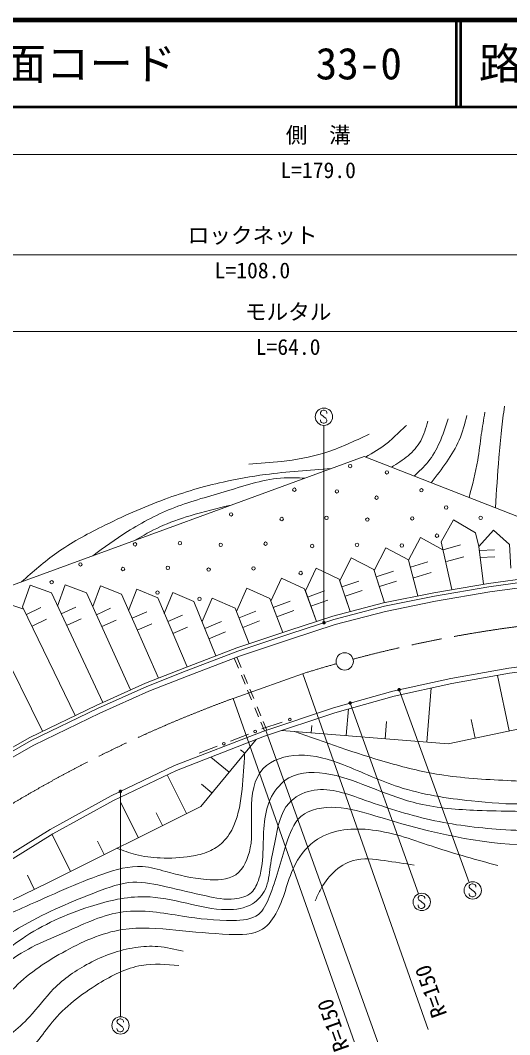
# Model space of a CAD drawing. Units: millimetres, scale not verified. Extents: x 40000 to 680000, y 20000 to 380000.
# Drawn here: x 127391 to 183950, y 262739 to 380000 of the extents above; entities that cross this region are included whole.
import ezdxf
from ezdxf.enums import TextEntityAlignment as Align

# ---------------------------------------------------------------- set-up
doc = ezdxf.new("R2010")
doc.units = ezdxf.units.MM
doc.header["$LTSCALE"] = 1000
doc.linetypes.add('CHAIN', pattern=[18.5, 12, -1.5, 3.5, -1.5])
for name, color, linetype, lineweight in [('M-BGD', 7, 'Continuous', 13), ('M-BMK', 2, 'CHAIN', 13), ('M-BMK-SRVR', 3, 'Continuous', 13), ('M-STR-HTXT', 7, 'Continuous', 13), ('M-STR-STR3', 7, 'Continuous', 13), ('M-STR-STRC', 7, 'Continuous', 13), ('M-TTL', 2, 'Continuous', 140), ('M-TTL-LINE', 7, 'Continuous', 50)]:
    doc.layers.add(name, color=color, linetype=linetype, lineweight=lineweight)
doc.layers.add('M-TTL-TXT', color=7, linetype='Continuous')
doc.styles.add('ＭＳ ゴシック', font='')
doc.styles.get('ＭＳ ゴシック').set_extended_font_data('MS Gothic')

# ---------------------------------------------------------------- blocks, each defined once
blk = doc.blocks.new('filled_dot')
at = {"color": 0, "linetype": 'Continuous', "lineweight": -2, "const_width": 1.25}
blk.add_lwpolyline([(-0.625, 0, 1), (0.625, 0, 1)], format="xyb", close=True, dxfattribs=at)

msp = doc.modelspace()

# ---------------------------------------------------------------- linework, layer by layer
at = {"layer": 'M-BGD'}
for p, q in [((126472, 314697), (167119, 329578)), ((167119, 329578), (192530, 319633)), ((177457, 322244), (176019, 319720)), ((177457, 322244), (179984, 320749)), ((173653, 320200), (172250, 317609)), ((173653, 320200), (176232, 318774)), ((179984, 320749), (180376, 319168)), ((182085, 321064), (180376, 319168)), ((182085, 321064), (183926, 319422)), ((169635, 319027), (168281, 316411)), ((169635, 319027), (172237, 317649)), ((176019, 319720), (177263, 314188)), ((176261, 318785), (178275, 319354)), ((180376, 319168), (180922, 314811)), ((183926, 319422), (184093, 316656)), ((165617, 317855), (164309, 315217)), ((165617, 317855), (168244, 316525)), ((176646, 317422), (178660, 317991)), ((180459, 318703), (182196, 318788)), ((180498, 317911), (182235, 317996)), ((161600, 316687), (160336, 314030)), ((161600, 316687), (164247, 315401)), ((172250, 317609), (173347, 313459)), ((172499, 316785), (174503, 317391)), ((157583, 315521), (156359, 312848)), ((157583, 315521), (160247, 314278)), ((168244, 316525), (169488, 312673)), ((168281, 316411), (169488, 312673)), ((168522, 315664), (170513, 316307)), ((172872, 315549), (174876, 316155)), ((181491, 314908), (186726, 315626)), ((128534, 314687), (127658, 312203)), ((128534, 314687), (130992, 313804)), ((132588, 314748), (131689, 312294)), ((132588, 314748), (135037, 313834)), ((136661, 314626), (135756, 312247)), ((136661, 314626), (139100, 313680)), ((153565, 314358), (152379, 311671)), ((153565, 314358), (156244, 313154)), ((160247, 314278), (161607, 310496)), ((164247, 315401), (165531, 311642)), ((164309, 315217), (165531, 311642)), ((164554, 314502), (166532, 315178)), ((168884, 314542), (170876, 315185)), ((175189, 313834), (181491, 314908)), ((175263, 313441), (181552, 314513)), ((181552, 314513), (186769, 315228)), ((181643, 313920), (186833, 314631)), ((130992, 313804), (136914, 301143)), ((135037, 313834), (140128, 302590)), ((139100, 313680), (143352, 303957)), ((140865, 314225), (139902, 311790)), ((140865, 314225), (143293, 313246)), ((143293, 313246), (146660, 305260)), ((145033, 313842), (144037, 311418)), ((145033, 313842), (147450, 312830)), ((149547, 313198), (148394, 310499)), ((149547, 313198), (152238, 312029)), ((156244, 313154), (157719, 309230)), ((160336, 314030), (161607, 310496)), ((160590, 313323), (162556, 314030)), ((164920, 313430), (166899, 314106)), ((169383, 312652), (175189, 313834)), ((169474, 312262), (175263, 313441)), ((175373, 312851), (181643, 313920)), ((124922, 312895), (127798, 311914)), ((127658, 312203), (133737, 299638)), ((128100, 311324), (129768, 312128)), ((132113, 311388), (133793, 312173)), ((136189, 311291), (137834, 312036)), ((147450, 312830), (149998, 306536)), ((152238, 312029), (153840, 307937)), ((156359, 312848), (157717, 309236)), ((156631, 312124), (158584, 312858)), ((160972, 312263), (162937, 312970)), ((163501, 311109), (169383, 312652)), ((163613, 310725), (169474, 312262)), ((169610, 311677), (175373, 312851)), ((128752, 309973), (130420, 310777)), ((132749, 310029), (134428, 310815)), ((140303, 310873), (142005, 311618)), ((144426, 310497), (146139, 311219)), ((152671, 310924), (154611, 311683)), ((157039, 311039), (158992, 311773)), ((158414, 309462), (163501, 311109)), ((163782, 310149), (169610, 311677)), ((123945, 309990), (129957, 297819)), ((136807, 309924), (138453, 310669)), ((140904, 309499), (142606, 310243)), ((145009, 309115), (146722, 309837)), ((148715, 309706), (150644, 310487)), ((153109, 309804), (155050, 310563)), ((158539, 309082), (163613, 310725)), ((158726, 308512), (163782, 310149)), ((149196, 308518), (151125, 309299)), ((152401, 307457), (158414, 309462)), ((152536, 307080), (158539, 309082)), ((152738, 306515), (158726, 308512)), ((146423, 305166), (152401, 307457)), ((146568, 304793), (152536, 307080)), ((146786, 304234), (152738, 306515)), ((152126, 306281), (152608, 305111)), ((152406, 306388), (152906, 305175)), ((183841, 305106), (191941, 306192)), ((141875, 303375), (146423, 305166)), ((177139, 303927), (183841, 305106)), ((183933, 304513), (191991, 305593)), ((142030, 303007), (146568, 304793)), ((142263, 302454), (146786, 304234)), ((152937, 304313), (153363, 303277)), ((153227, 304395), (153658, 303350)), ((170449, 302466), (177139, 303927)), ((177255, 303338), (183933, 304513)), ((182539, 304268), (183889, 297856)), ((136144, 300797), (141875, 303375)), ((136313, 300434), (142030, 303007)), ((153659, 302560), (154111, 301462)), ((153936, 302675), (154380, 301597)), ((170595, 301884), (177255, 303338)), ((174884, 302820), (174383, 296564)), ((136566, 299890), (142263, 302454)), ((163571, 300535), (170449, 302466)), ((163748, 299961), (170595, 301884)), ((128480, 297108), (136144, 300797)), ((128666, 296753), (136313, 300434)), ((154495, 300530), (154928, 299479)), ((154770, 300649), (155204, 299596)), ((155421, 297802), (163571, 300535)), ((165317, 300402), (165070, 297311)), ((128945, 296222), (136566, 299890)), ((155625, 297238), (163748, 299961)), ((179501, 299188), (179956, 297028)), ((155181, 298865), (155595, 297860)), ((155319, 298084), (157662, 298870)), ((155475, 298939), (155880, 297956)), ((157624, 297908), (176823, 296369)), ((161081, 298490), (161012, 297636)), ((169699, 298946), (169539, 296953)), ((176823, 296369), (189043, 298941)), ((119304, 291875), (128480, 297108)), ((119518, 291536), (128666, 296753)), ((145198, 293845), (155421, 297802)), ((145436, 293294), (155625, 297238)), ((148241, 289136), (154632, 296853)), ((151687, 296678), (153762, 297482)), ((119839, 291029), (128945, 296222)), ((148054, 295272), (150130, 296076)), ((152857, 295674), (153330, 295282)), ((149405, 294830), (151512, 293085)), ((137896, 290359), (145198, 293845)), ((138170, 289825), (145436, 293294)), ((144369, 292784), (146603, 288316)), ((148329, 291718), (149545, 290710)), ((130857, 286477), (137896, 290359)), ((131160, 285959), (138170, 289825)), ((138963, 289668), (141032, 285531)), ((130643, 280336), (148241, 289136)), ((143086, 288381), (143816, 286923)), ((124184, 282344), (130857, 286477)), ((124511, 281840), (131160, 285959)), ((131061, 285897), (133202, 281616)), ((136318, 285093), (137086, 283558)), ((109309, 270048), (130643, 280336)), ((128216, 281184), (129006, 279547))]:
    msp.add_line(p, q, dxfattribs=at)
for centre, radius in [((165509, 328467), 200), ((169762, 327736), 200), ((159062, 325742), 200), ((163980, 325542), 200), ((168566, 324811), 200), ((173750, 325675), 200), ((176608, 323682), 200), ((151752, 322884), 200), ((157600, 322352), 200), ((162784, 322485), 200), ((167503, 322286), 200), ((172686, 322419), 200), ((180595, 322485), 200), ((175544, 320425), 200), ((140654, 319428), 200), ((145837, 319561), 200), ((150556, 319362), 200), ((155740, 319495), 200), ((161123, 319229), 200), ((166306, 319362), 200), ((171490, 319295), 200), ((134340, 317102), 200), ((139258, 316571), 200), ((144442, 316704), 200), ((149160, 316504), 200), ((154344, 316637), 200), ((159794, 316105), 200), ((131017, 315042), 200), ((143245, 313846), 200), ((148097, 313115), 200), ((158541, 299164), 150), ((154541, 297783), 150), ((150908, 296377), 150)]:
    msp.add_circle(centre, radius, dxfattribs=at)
for points, knots in [([(182301, 323636), (182421, 325572), (182541, 327508), (182696, 329441), (182780, 330496), (182875, 331550), (182994, 332602), (183100, 333538), (183226, 334471), (183352, 335405)], [0, 0, 0, 0, 1, 1, 1, 2, 2, 2, 3, 3, 3, 3]), ([(174875, 326543), (175488, 327338), (176101, 328133), (176672, 328964), (177219, 329759), (177726, 330588), (178104, 331469), (178496, 332385), (178747, 333358), (178998, 334332)], [0, 0, 0, 0, 1, 1, 1, 2, 2, 2, 3, 3, 3, 3]), ([(179260, 324826), (179632, 326258), (180005, 327689), (180251, 329143), (180418, 330132), (180526, 331131), (180668, 332125), (180791, 332982), (180938, 333836), (181086, 334689)], [0, 0, 0, 0, 1, 1, 1, 2, 2, 2, 3, 3, 3, 3]), ([(167289, 329512), (168149, 330002), (169009, 330492), (169770, 331110), (170233, 331485), (170659, 331908), (171095, 332318), (171404, 332608), (171717, 332892), (172030, 333175)], [0, 0, 0, 0, 1, 1, 1, 2, 2, 2, 3, 3, 3, 3]), ([(170291, 328337), (170949, 328751), (171607, 329165), (172203, 329671), (172779, 330160), (173298, 330734), (173664, 331385), (174058, 332088), (174273, 332879), (174489, 333671)], [0, 0, 0, 0, 1, 1, 1, 2, 2, 2, 3, 3, 3, 3]), ([(172899, 327316), (173471, 327840), (174043, 328364), (174525, 328964), (175060, 329629), (175485, 330387), (175837, 331171), (176238, 332063), (176545, 332989), (176851, 333914)], [0, 0, 0, 0, 1, 1, 1, 2, 2, 2, 3, 3, 3, 3]), ([(153794, 328694), (155054, 328778), (156315, 328862), (157574, 329006), (159235, 329195), (160893, 329487), (162483, 329980), (164281, 330537), (165993, 331349), (167705, 332162)], [0, 0, 0, 0, 1, 1, 1, 2, 2, 2, 3, 3, 3, 3]), ([(127517, 315079), (128848, 316253), (130180, 317426), (131622, 318446), (133248, 319596), (135014, 320550), (136804, 321446), (139182, 322637), (141601, 323728), (144091, 324641), (146290, 325449), (148544, 326118), (150832, 326629), (152442, 326988), (154069, 327269), (155703, 327486), (158236, 327823), (160787, 328008), (163338, 328194)], [0, 0, 0, 0, 1, 1, 1, 2, 2, 2, 3, 3, 3, 4, 4, 4, 5, 5, 5, 6, 6, 6, 6]), ([(135768, 318100), (137081, 319063), (138395, 320025), (139773, 320898), (141503, 321992), (143335, 322945), (145236, 323683), (147221, 324453), (149282, 324990), (151342, 325611), (153499, 326261), (155657, 327002), (157876, 327110), (158665, 327149), (159461, 327107), (160258, 327066)], [0, 0, 0, 0, 1, 1, 1, 2, 2, 2, 3, 3, 3, 4, 4, 4, 5, 5, 5, 5]), ([(140653, 319889), (141596, 320435), (142538, 320982), (143522, 321440), (144646, 321964), (145824, 322372), (147015, 322729), (148588, 323200), (150183, 323581), (151777, 323961)], [0, 0, 0, 0, 1, 1, 1, 2, 2, 2, 3, 3, 3, 3]), ([(107983, 267006), (110034, 266608), (112085, 266210), (114216, 266121), (115509, 266067), (116832, 266127), (118011, 266556), (119299, 267026), (120415, 267936), (121495, 268858), (123530, 270597), (125437, 272380), (127591, 273835), (129983, 275451), (132680, 276663), (135492, 277568), (137546, 278228), (139661, 278725), (141775, 278687), (143401, 278659), (145025, 278314), (146627, 277941), (148149, 277586), (149650, 277205), (151231, 277194), (152269, 277187), (153342, 277339), (154217, 277879), (154859, 278274), (155395, 278878), (155710, 279558), (156085, 280367), (156147, 281286), (156270, 282171), (156409, 283178), (156627, 284142), (156830, 285157), (157140, 286709), (157418, 288379), (158447, 289512), (159095, 290225), (160041, 290726), (160998, 290943), (162916, 291377), (164880, 290674), (166783, 290009), (169506, 289059), (172102, 288190), (174808, 287583), (177443, 286993), (180182, 286651), (182896, 286464), (186039, 286246), (189150, 286236), (192351, 286712), (195073, 287117), (197860, 287874), (199817, 289698), (200619, 290447), (201282, 291374), (201745, 292373), (202436, 293865), (202684, 295515), (203114, 297101), (203653, 299092), (204481, 300983), (205309, 302873)], [0, 0, 0, 0, 1, 1, 1, 2, 2, 2, 3, 3, 3, 4, 4, 4, 5, 5, 5, 6, 6, 6, 7, 7, 7, 8, 8, 8, 9, 9, 9, 10, 10, 10, 11, 11, 11, 12, 12, 12, 13, 13, 13, 14, 14, 14, 15, 15, 15, 16, 16, 16, 17, 17, 17, 18, 18, 18, 19, 19, 19, 20, 20, 20, 21, 21, 21, 22, 22, 22, 22]), ([(108443, 268060), (109778, 267820), (111114, 267580), (112470, 267423), (113444, 267311), (114428, 267242), (115398, 267365), (116440, 267497), (117465, 267851), (118383, 268360), (119963, 269235), (121227, 270565), (122599, 271756), (124229, 273171), (126011, 274389), (127868, 275444), (130523, 276952), (133331, 278126), (136240, 279249), (137601, 279775), (138984, 280290), (140396, 280362), (141676, 280427), (142980, 280129), (144260, 279835), (145818, 279477), (147343, 279125), (148885, 278781), (149958, 278542), (151039, 278306), (152164, 278430), (152872, 278507), (153598, 278728), (154096, 279191), (154529, 279594), (154790, 280182), (154974, 280772), (155330, 281908), (155402, 283052), (155443, 284226), (155513, 286283), (155482, 288431), (156438, 290256), (156898, 291134), (157586, 291938), (158428, 292422), (159807, 293215), (161598, 293152), (163229, 292832), (165003, 292483), (166587, 291830), (168205, 291193), (169920, 290516), (171673, 289857), (173474, 289436), (175673, 288923), (177944, 288764), (180207, 288675), (183140, 288560), (186058, 288561), (188989, 288500), (191007, 288457), (193031, 288386), (195019, 288968), (196817, 289495), (198586, 290556), (199527, 292071), (200356, 293404), (200543, 295088), (200874, 296696), (201337, 298952), (202081, 301060), (202825, 303167)], [0, 0, 0, 0, 1, 1, 1, 2, 2, 2, 3, 3, 3, 4, 4, 4, 5, 5, 5, 6, 6, 6, 7, 7, 7, 8, 8, 8, 9, 9, 9, 10, 10, 10, 11, 11, 11, 12, 12, 12, 13, 13, 13, 14, 14, 14, 15, 15, 15, 16, 16, 16, 17, 17, 17, 18, 18, 18, 19, 19, 19, 20, 20, 20, 21, 21, 21, 22, 22, 22, 23, 23, 23, 24, 24, 24, 24]), ([(109046, 269444), (110776, 269242), (112507, 269041), (114216, 269294), (115793, 269527), (117352, 270146), (118633, 271098), (119909, 272046), (120909, 273323), (122117, 274333), (123828, 275763), (125957, 276655), (128027, 277568), (130990, 278875), (133833, 280225), (136923, 281300), (138423, 281822), (139982, 282279), (141526, 282171), (142427, 282108), (143322, 281852), (144201, 281611), (145731, 281191), (147210, 280814), (148867, 280678), (150074, 280579), (151377, 280607), (152288, 281238), (153218, 281881), (153741, 283149), (153968, 284348), (154248, 285826), (154078, 287198), (154092, 288703), (154109, 290425), (154365, 292321), (155461, 293493), (156427, 294526), (158047, 294996), (159567, 295048), (161397, 295111), (163083, 294569), (164730, 293929), (166880, 293092), (168962, 292088), (171138, 291378), (173836, 290497), (176678, 290069), (179536, 289761), (183760, 289305), (188019, 289112), (192165, 290320), (193972, 290847), (195758, 291640), (197017, 292933), (198301, 294252), (199038, 296091), (199630, 297910), (200217, 299715), (200661, 301500), (201106, 303286)], [0, 0, 0, 0, 1, 1, 1, 2, 2, 2, 3, 3, 3, 4, 4, 4, 5, 5, 5, 6, 6, 6, 7, 7, 7, 8, 8, 8, 9, 9, 9, 10, 10, 10, 11, 11, 11, 12, 12, 12, 13, 13, 13, 14, 14, 14, 15, 15, 15, 16, 16, 16, 17, 17, 17, 18, 18, 18, 19, 19, 19, 20, 20, 20, 20]), ([(159086, 297791), (162599, 296532), (166112, 295273), (169707, 294240), (171737, 293656), (173793, 293144), (175866, 292809), (178425, 292395), (181011, 292249), (183642, 292125), (186229, 292002), (188860, 291900), (191294, 292747), (193094, 293373), (194786, 294518), (195960, 295982), (197614, 298045), (198238, 300743), (198862, 303441)], [0, 0, 0, 0, 1, 1, 1, 2, 2, 2, 3, 3, 3, 4, 4, 4, 5, 5, 5, 6, 6, 6, 6]), ([(107488, 265870), (109607, 265438), (111726, 265005), (113905, 264815), (115282, 264694), (116684, 264671), (118011, 265001), (119197, 265297), (120324, 265875), (121308, 266619), (123041, 267928), (124331, 269751), (125974, 271098), (127904, 272680), (130321, 273605), (132692, 274644), (134873, 275599), (137014, 276651), (139287, 276945), (141519, 277235), (143877, 276794), (146130, 276448), (148056, 276151), (149906, 275923), (151977, 275950), (153037, 275964), (154156, 276044), (154901, 276634), (155484, 277096), (155839, 277869), (156145, 278625), (156989, 280709), (157459, 282657), (158136, 284784), (158512, 285963), (158951, 287197), (159816, 287957), (160823, 288841), (162406, 289081), (163859, 289014), (165497, 288939), (166969, 288472), (168463, 288019), (173796, 286400), (179410, 284944), (184948, 284722), (187618, 284615), (190269, 284794), (193036, 285219), (195853, 285652), (198789, 286340), (200750, 288143), (202236, 289510), (203161, 291518), (203985, 293493), (205007, 295947), (205872, 298351), (206736, 300755)], [0, 0, 0, 0, 1, 1, 1, 2, 2, 2, 3, 3, 3, 4, 4, 4, 5, 5, 5, 6, 6, 6, 7, 7, 7, 8, 8, 8, 9, 9, 9, 10, 10, 10, 11, 11, 11, 12, 12, 12, 13, 13, 13, 14, 14, 14, 15, 15, 15, 16, 16, 16, 17, 17, 17, 18, 18, 18, 19, 19, 19, 19]), ([(138544, 284287), (139254, 284028), (139965, 283769), (140695, 283581), (141627, 283340), (142592, 283216), (143556, 283172), (144752, 283117), (145948, 283187), (147132, 283376), (147831, 283488), (148526, 283642), (149176, 283921), (149779, 284180), (150344, 284548), (150810, 285011), (151353, 285549), (151762, 286217), (152071, 286918), (152651, 288236), (152876, 289675), (153024, 291107), (153168, 292494), (153239, 293876), (153310, 295257)], [0, 0, 0, 0, 1, 1, 1, 2, 2, 2, 3, 3, 3, 4, 4, 4, 5, 5, 5, 6, 6, 6, 7, 7, 7, 8, 8, 8, 8]), ([(106126, 264642), (109091, 264034), (112056, 263426), (115087, 263197), (116898, 263060), (118732, 263059), (120499, 263508), (121615, 263792), (122705, 264255), (123610, 264939), (124703, 265765), (125526, 266914), (126471, 267925), (128118, 269686), (130132, 271027), (132257, 272218), (134458, 273451), (136777, 274523), (139224, 274893), (141244, 275198), (143350, 275024), (145383, 274830), (147423, 274636), (149389, 274420), (151542, 274333), (152903, 274277), (154339, 274273), (155399, 274955), (156118, 275418), (156664, 276197), (157079, 277008), (157996, 278801), (158273, 280749), (159194, 282482), (159795, 283614), (160671, 284654), (161744, 285344), (163546, 286501), (165904, 286669), (168090, 286401), (170633, 286090), (172944, 285189), (175306, 284411), (177697, 283622), (180141, 282959), (182584, 282295)], [0, 0, 0, 0, 1, 1, 1, 2, 2, 2, 3, 3, 3, 4, 4, 4, 5, 5, 5, 6, 6, 6, 7, 7, 7, 8, 8, 8, 9, 9, 9, 10, 10, 10, 11, 11, 11, 12, 12, 12, 13, 13, 13, 14, 14, 14, 15, 15, 15, 15]), ([(161470, 278199), (161654, 278613), (161838, 279026), (162049, 279426), (162451, 280187), (162951, 280901), (163582, 281503), (164231, 282123), (165020, 282625), (165864, 282865), (167010, 283192), (168260, 283034), (169474, 282865), (170643, 282702), (171778, 282528), (172914, 282354)], [0, 0, 0, 0, 1, 1, 1, 2, 2, 2, 3, 3, 3, 4, 4, 4, 5, 5, 5, 5]), ([(98856, 238423), (98839, 240509), (98821, 242594), (99001, 244665), (99188, 246813), (99588, 248945), (99970, 251071), (100210, 252404), (100443, 253735), (100778, 255054), (100989, 255889), (101241, 256718), (101639, 257476), (102048, 258257), (102612, 258962), (103254, 259576), (104129, 260413), (105149, 261081), (106268, 261568), (106807, 261801), (107368, 261993), (107937, 262052), (108807, 262142), (109696, 261921), (110575, 261729), (112042, 261409), (113483, 261169), (114935, 260922), (115755, 260782), (116579, 260640), (117411, 260545), (118448, 260426), (119498, 260380), (120533, 260491), (121681, 260614), (122813, 260932), (123871, 261406), (125612, 262187), (127153, 263393), (128447, 264797), (129417, 265852), (130248, 267018), (131246, 268027), (132424, 269220), (133835, 270194), (135337, 270988), (137013, 271874), (138803, 272537), (140666, 272818), (141539, 272950), (142428, 272997), (143304, 272926), (144284, 272846), (145247, 272617), (146211, 272388)], [0, 0, 0, 0, 1, 1, 1, 2, 2, 2, 3, 3, 3, 4, 4, 4, 5, 5, 5, 6, 6, 6, 7, 7, 7, 8, 8, 8, 9, 9, 9, 10, 10, 10, 11, 11, 11, 12, 12, 12, 13, 13, 13, 14, 14, 14, 15, 15, 15, 16, 16, 16, 17, 17, 17, 18, 18, 18, 18]), ([(102183, 251267), (102418, 252568), (102653, 253868), (103338, 254933), (103974, 255921), (104997, 256707), (106100, 257193), (107324, 257732), (108645, 257903), (109967, 258046), (111747, 258240), (113527, 258384), (115289, 258398), (117263, 258413), (119215, 258264), (121265, 258347), (123458, 258437), (125764, 258791), (127441, 260005), (128888, 261052), (129866, 262738), (131057, 264172), (132564, 265989), (134412, 267402), (136430, 268641), (137989, 269599), (139649, 270453), (141401, 270750), (142802, 270988), (144260, 270869), (145719, 270750)], [0, 0, 0, 0, 1, 1, 1, 2, 2, 2, 3, 3, 3, 4, 4, 4, 5, 5, 5, 6, 6, 6, 7, 7, 7, 8, 8, 8, 9, 9, 9, 10, 10, 10, 10])]:
    msp.add_open_spline(points, degree=3, knots=knots, dxfattribs=at)
at = {"layer": 'M-BMK'}
msp.add_line((152092, 301650), (160536, 304628), dxfattribs=at)
for centre, start, end in [((204502, 161216), 67.50396, 104.92884), ((204502, 161216), 105.7072, 107.04396), ((203490, 160730), 110.03862, 142.33118)]:
    msp.add_arc(centre, 150000, start, end, dxfattribs=at)
at = {"layer": 'M-BMK-SRVR'}
msp.add_circle((164880, 305888), 1000, dxfattribs=at)
at = {"layer": 'M-STR-HTXT'}
for p, q in [((174539, 263360), (160045, 304455)), ((166493, 260510), (151995, 301616))]:
    msp.add_line(p, q, dxfattribs=at)
at = {"layer": 'M-STR-STR3'}
for p, q in [((244186, 364469), (79460, 364469)), ((195105, 352886), (113355, 352886)), ((191093, 344040), (125606, 344040)), ((155752, 297913), (171932, 252960))]:
    msp.add_line(p, q, dxfattribs=at)
at = {"layer": 'M-STR-STRC'}
for p, q in [((162200, 334866), (162076, 334681)), ((162076, 334681), (162079, 334550)), ((162079, 334550), (162142, 334421)), ((162142, 334421), (162398, 334239)), ((162392, 334931), (162200, 334866)), ((162513, 334929), (162392, 334931)), ((162398, 334239), (162527, 334107)), ((162764, 334810), (162513, 334929)), ((162827, 334679), (162764, 334810)), ((162827, 334550), (162827, 334679)), ((162079, 333702), (162076, 333823)), ((162118, 333599), (162079, 333702)), ((162203, 333488), (162118, 333599)), ((162390, 333428), (162203, 333488)), ((162524, 333428), (162390, 333428)), ((162485, 310360), (162485, 333169)), ((162624, 333457), (162524, 333428)), ((162527, 334107), (162706, 333991)), ((162766, 333549), (162624, 333457)), ((162706, 333991), (162832, 333791)), ((162827, 333681), (162766, 333549)), ((162832, 333791), (162827, 333681)), ((171170, 302623), (179258, 280328)), ((165511, 301079), (173427, 279018)), ((138963, 290868), (138963, 264812)), ((179393, 280117), (179269, 279932)), ((179269, 279932), (179271, 279801)), ((179271, 279801), (179335, 279672)), ((179335, 279672), (179590, 279490)), ((179585, 280182), (179393, 280117)), ((179706, 280180), (179585, 280182)), ((179590, 279490), (179719, 279358)), ((179956, 280061), (179706, 280180)), ((179719, 279358), (179898, 279242)), ((179898, 279242), (180025, 279042)), ((180019, 279930), (179956, 280061)), ((180019, 279801), (180019, 279930)), ((173503, 278782), (173379, 278597)), ((173379, 278597), (173382, 278466)), ((173382, 278466), (173445, 278337)), ((173445, 278337), (173701, 278155)), ((173695, 278847), (173503, 278782)), ((173816, 278845), (173695, 278847)), ((173701, 278155), (173830, 278023)), ((174067, 278726), (173816, 278845)), ((173830, 278023), (174009, 277907)), ((174130, 278595), (174067, 278726)), ((174130, 278466), (174130, 278595)), ((179271, 278953), (179269, 279074)), ((179311, 278850), (179271, 278953)), ((179395, 278739), (179311, 278850)), ((179582, 278679), (179395, 278739)), ((179717, 278679), (179582, 278679)), ((179817, 278708), (179717, 278679)), ((179959, 278800), (179817, 278708)), ((180019, 278932), (179959, 278800)), ((180025, 279042), (180019, 278932)), ((173382, 277618), (173379, 277739)), ((173421, 277515), (173382, 277618)), ((173506, 277404), (173421, 277515)), ((173693, 277344), (173506, 277404)), ((173827, 277344), (173693, 277344)), ((173927, 277373), (173827, 277344)), ((174069, 277465), (173927, 277373)), ((174009, 277907), (174135, 277707)), ((174130, 277597), (174069, 277465)), ((174135, 277707), (174130, 277597)), ((138688, 264509), (138564, 264324)), ((138564, 264324), (138567, 264193)), ((138567, 264193), (138630, 264064)), ((138630, 264064), (138885, 263882)), ((138880, 264575), (138688, 264509)), ((139001, 264572), (138880, 264575)), ((138885, 263882), (139014, 263750)), ((139251, 264454), (139001, 264572)), ((139314, 264322), (139251, 264454)), ((139314, 264193), (139314, 264322)), ((138567, 263345), (138564, 263466)), ((138606, 263242), (138567, 263345)), ((138690, 263132), (138606, 263242)), ((138877, 263071), (138690, 263132)), ((139012, 263071), (138877, 263071)), ((139112, 263100), (139012, 263071)), ((139014, 263750), (139193, 263635)), ((139254, 263192), (139112, 263100)), ((139193, 263635), (139320, 263434)), ((139314, 263324), (139254, 263192)), ((139320, 263434), (139314, 263324))]:
    msp.add_line(p, q, dxfattribs=at)
for centre in [(162484, 334169), (179676, 279420), (173787, 278085), (138971, 263812)]:
    msp.add_circle(centre, 1000, dxfattribs=at)
at = {"layer": 'M-TTL'}
msp.add_line((680000, 380000), (40000, 380000), dxfattribs=at)
at = {"layer": 'M-TTL-LINE'}
for p, q in [((177750, 380000), (177750, 370000)), ((178250, 380000), (178250, 370000)), ((40000, 370000), (680000, 370000))]:
    msp.add_line(p, q, dxfattribs=at)

# ---------------------------------------------------------------- block references
at = {"layer": 'M-STR-STRC', "xscale": 160, "yscale": 160}
for p, rotation in [((162485, 310360), 90), ((171170, 302623), 289.9), ((165511, 301079), 289.7), ((138963, 290868), 270)]:
    msp.add_blockref('filled_dot', p, dxfattribs=dict(at, rotation=rotation))

# ---------------------------------------------------------------- texts
at = {"layer": 'M-STR-HTXT', "style": 'ＭＳ ゴシック'}
for p in [(175868, 264811), (164577, 260891)]:
    msp.add_text('R=150', height=1833, rotation=109.537, dxfattribs=at).set_placement(p, align=Align.MIDDLE_LEFT)
at = {"layer": 'M-STR-STR3', "style": 'ＭＳ ゴシック'}
for s, p in [('側\u3000溝', (158073, 365266)), ('L=179.0', (157448, 361207)), ('ロックネット', (146730, 353682)), ('L=108.0', (149855, 349623)), ('モルタル', (153350, 344836)), ('L=64.0', (154600, 340777))]:
    msp.add_text(s, height=1833, dxfattribs=at).set_placement(p, align=Align.BOTTOM_LEFT)
at = {"layer": 'M-TTL-TXT', "style": 'ＭＳ ゴシック'}
for s, p in [('図面コード', (120380, 375000)), ('33-0', (161521, 375000)), ('路 線 名', (180380, 375000))]:
    msp.add_text(s, height=3666, dxfattribs=at).set_placement(p, align=Align.MIDDLE_LEFT)

doc.saveas('drawing.dxf')
